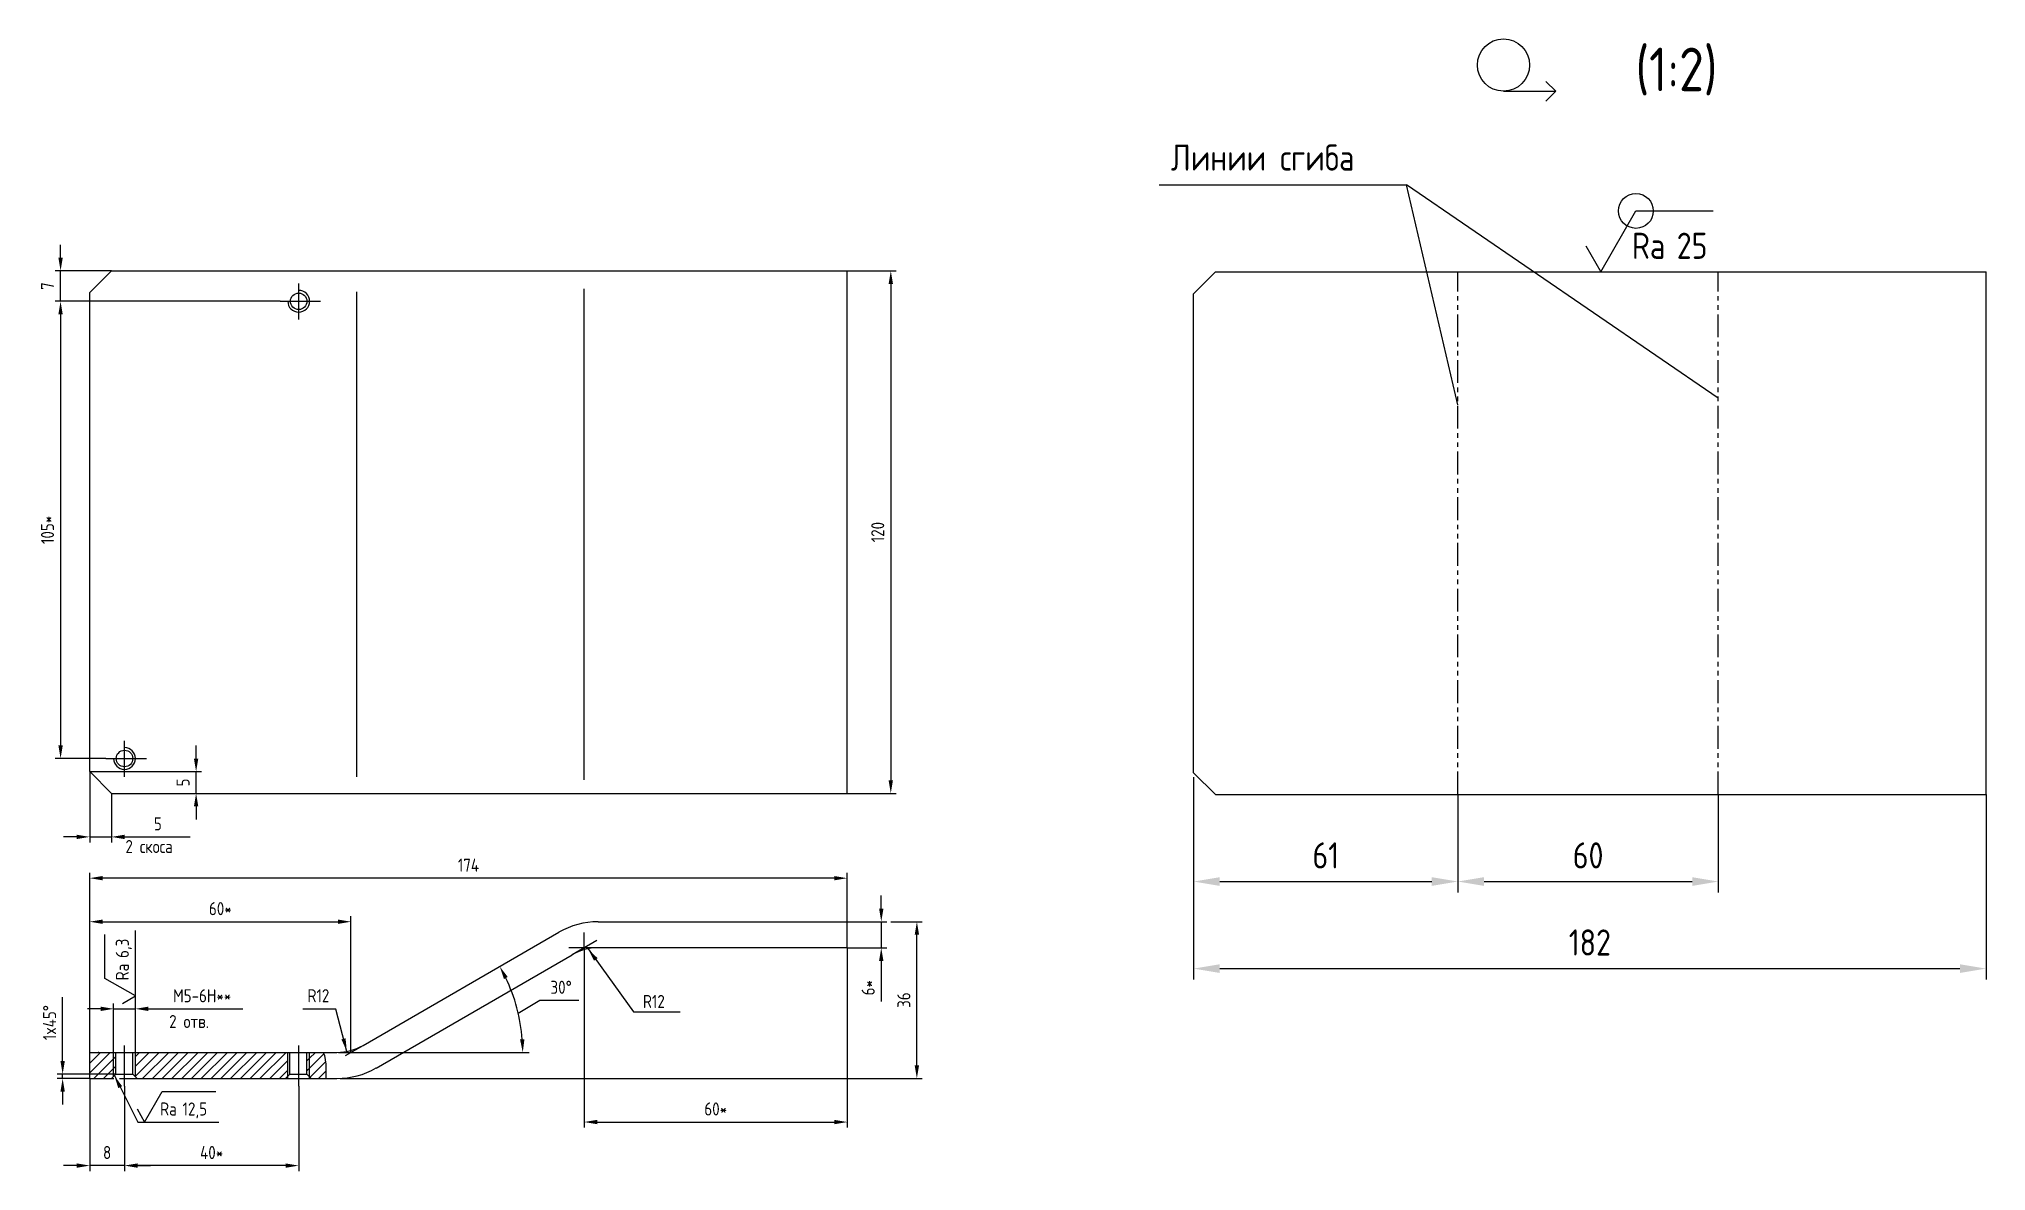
# Model space of a CAD drawing. Header units: millimetres. Extents: x 14989 to 15436, y 6907 to 7167.
import ezdxf
from ezdxf.enums import TextEntityAlignment as Align

# ---------------------------------------------------------------- set-up
doc = ezdxf.new("R2010")
doc.units = ezdxf.units.MM
doc.header["$LTSCALE"] = 0.7
doc.linetypes.add('CENTER', pattern=[50.8, 31.75, -6.35, 6.35, -6.35])
doc.linetypes.add('PHANTOM', pattern=[2.5, 1.25, -0.25, 0.25, -0.25, 0.25, -0.25])
for name, color, linetype in [('Bord', 1, 'Continuous'), ('Cen', 5, 'CENTER'), ('Cont', 6, 'Continuous'), ('Dim', 7, 'Continuous'), ('Hatch', 2, 'Continuous'), ('PHAN', 5, 'PHANTOM'), ('Text', 3, 'Continuous'), ('Textb', 6, 'Continuous')]:
    doc.layers.add(name, color=color, linetype=linetype)
doc.styles.add('Style1', font='romans.shx', dxfattribs={"width": 0.8})
doc.dimstyles.new('LIN1', dxfattribs={"dimtxt": 3, "dimasz": 3, "dimexe": 1.25, "dimexo": 0, "dimgap": 1.5, "dimtad": 1, "dimdec": 0, "dimdsep": 46, "dimtxsty": 'Style1', "dimcen": 2.5, "dimclrt": 3, "dimadec": 0, "dimazin": 0, "dimtfac": 1, "dimtdec": 0, "dimtmove": 0, "dimatfit": 3, "dimfxl": 1, "dimarcsym": 0})
doc.dimstyles.new('LIN2', dxfattribs={"dimscale": 2, "dimtxt": 3, "dimasz": 3, "dimexe": 1.25, "dimexo": 0, "dimgap": 1.5, "dimtad": 1, "dimdec": 1, "dimdsep": 46, "dimtxsty": 'Style1', "dimcen": 2.5, "dimclrt": 3, "dimadec": 0, "dimazin": 0, "dimtfac": 1, "dimtmove": 0, "dimatfit": 3, "dimfxl": 1, "dimarcsym": 0})
pattern_1 = [(45, (14475.3829, 4076.1468), (-1.122532, 1.122532), [])]

# ---------------------------------------------------------------- blocks, each defined once
blk = doc.blocks.new('*D20')
at = {"layer": 'Dim', "color": 0, "lineweight": -2, "transparency": 16777216}
for p, q in [((15436.07, 6993.34), (15436.07, 6950.84)), ((15254.07, 6973.34), (15254.07, 6950.84)), ((15260.07, 6953.34), (15430.07, 6953.34))]:
    blk.add_line(p, q, dxfattribs=at)
at = {"layer": 'Dim', "color": 0, "transparency": 16777216}
for points in [[(15260.07, 6954.34), (15260.07, 6952.34), (15254.07, 6953.34)], [(15430.07, 6954.34), (15430.07, 6952.34), (15436.07, 6953.34)]]:
    blk.add_solid(points, dxfattribs=at)
at = {"layer": 'Dim', "color": 3, "transparency": 16777216, "insert": (15345.07, 6959.34), "char_height": 6, "attachment_point": 5, "style": 'Style1'}
blk.add_mtext('182', dxfattribs=at)
blk = doc.blocks.new('*D6')
at = {"layer": 'Dim', "color": 0, "lineweight": -2, "transparency": 16777216}
for p, q in [((15000.51, 6964.11), (15000.51, 6975.36)), ((15171.51, 6974.11), (15003.51, 6974.11)), ((15174.51, 6964.11), (15174.51, 6975.36))]:
    blk.add_line(p, q, dxfattribs=at)
at = {"layer": 'Dim', "color": 0, "transparency": 16777216}
for points in [[(15003.51, 6974.61), (15003.51, 6973.61), (15000.51, 6974.11)], [(15171.51, 6974.61), (15171.51, 6973.61), (15174.51, 6974.11)]]:
    blk.add_solid(points, dxfattribs=at)
at = {"layer": 'Dim', "color": 3, "transparency": 16777216, "insert": (15087.51, 6977.11), "char_height": 3, "attachment_point": 5, "style": 'Style1'}
blk.add_mtext('174', dxfattribs=at)
blk = doc.blocks.new('*D7')
at = {"layer": 'Dim', "color": 0, "lineweight": -2, "transparency": 16777216}
for p, q in [((15184.51, 6964.11), (15191.75, 6964.11)), ((15190.5, 6931.11), (15190.5, 6961.11)), ((15058.05, 6928.11), (15191.75, 6928.11))]:
    blk.add_line(p, q, dxfattribs=at)
at = {"layer": 'Dim', "color": 0, "transparency": 16777216}
for points in [[(15190, 6961.11), (15191, 6961.11), (15190.5, 6964.11)], [(15190, 6931.11), (15191, 6931.11), (15190.5, 6928.11)]]:
    blk.add_solid(points, dxfattribs=at)
at = {"layer": 'Dim', "color": 3, "transparency": 16777216, "insert": (15187.5, 6946.11), "char_height": 3, "attachment_point": 5, "rotation": 90, "style": 'Style1'}
blk.add_mtext('36', dxfattribs=at)
blk = doc.blocks.new('SHERISO_01')
at = {"layer": 'Text'}
blk.add_line((4.04, 7), (16.36, 7), dxfattribs=at)
blk.add_lwpolyline([(-1.73, 3), (0, 0), (4.04, 7)], dxfattribs=at)
at = {"layer": 'Text', "style": 'Style1', "width": 0.8}
blk.add_text('Ra', height=3, dxfattribs=at).set_placement((3.58, 1.5))
blk.add_attdef('12,5', (8.73, 1.5), '', height=3, dxfattribs=at)
blk = doc.blocks.new('*D8')
at = {"layer": 'Dim', "color": 0, "lineweight": -2, "transparency": 16777216}
for p, q in [((15048.51, 6926.36), (15048.51, 6906.86)), ((15008.51, 6908.21), (15008.51, 6906.86)), ((15045.51, 6908.11), (15011.51, 6908.11))]:
    blk.add_line(p, q, dxfattribs=at)
at = {"layer": 'Dim', "color": 0, "transparency": 16777216}
for points in [[(15011.51, 6908.61), (15011.51, 6907.61), (15008.51, 6908.11)], [(15045.51, 6908.61), (15045.51, 6907.61), (15048.51, 6908.11)]]:
    blk.add_solid(points, dxfattribs=at)
at = {"layer": 'Dim', "color": 3, "transparency": 16777216, "insert": (15028.51, 6911.11), "char_height": 3, "attachment_point": 5, "style": 'Style1'}
blk.add_mtext('40*', dxfattribs=at)
blk = doc.blocks.new('*D9')
at = {"layer": 'Dim', "color": 0, "lineweight": -2, "transparency": 16777216}
for p, q in [((15000.51, 6934.11), (15000.51, 6965.36)), ((15003.51, 6964.11), (15057.51, 6964.11)), ((15060.51, 6934.11), (15060.51, 6965.36))]:
    blk.add_line(p, q, dxfattribs=at)
at = {"layer": 'Dim', "color": 0, "transparency": 16777216}
for points in [[(15003.51, 6964.61), (15003.51, 6963.61), (15000.51, 6964.11)], [(15057.51, 6964.61), (15057.51, 6963.61), (15060.51, 6964.11)]]:
    blk.add_solid(points, dxfattribs=at)
at = {"layer": 'Dim', "color": 3, "transparency": 16777216, "insert": (15030.51, 6967.11), "char_height": 3, "attachment_point": 5, "style": 'Style1'}
blk.add_mtext('60*', dxfattribs=at)
blk = doc.blocks.new('*D10')
at = {"layer": 'Dim', "color": 0, "lineweight": -2, "transparency": 16777216}
for p, q in [((15006.01, 6934.1), (15006.01, 6945.36)), ((15011.01, 6934.1), (15011.01, 6945.36)), ((15003.01, 6944.11), (15000.01, 6944.11)), ((15006.01, 6944.11), (15011.01, 6944.11)), ((15014.01, 6944.11), (15035.66, 6944.11))]:
    blk.add_line(p, q, dxfattribs=at)
at = {"layer": 'Dim', "color": 0, "transparency": 16777216}
for points in [[(15003.01, 6944.61), (15003.01, 6943.61), (15006.01, 6944.11)], [(15014.01, 6944.61), (15014.01, 6943.61), (15011.01, 6944.11)]]:
    blk.add_solid(points, dxfattribs=at)
at = {"layer": 'Dim', "color": 3, "transparency": 16777216, "insert": (15026.33, 6947.11), "char_height": 3, "attachment_point": 5, "style": 'Style1'}
blk.add_mtext('M5-6H**', dxfattribs=at)
blk = doc.blocks.new('*D11')
at = {"layer": 'Dim', "color": 0, "lineweight": -2, "transparency": 16777216}
for p, q in [((14994.3, 6932.1), (14994.3, 6946.79)), ((15006.51, 6929.1), (14993.05, 6929.1)), ((15000.51, 6928.11), (14993.05, 6928.11)), ((14994.3, 6928.11), (14994.3, 6929.1)), ((14994.3, 6925.11), (14994.3, 6922.11))]:
    blk.add_line(p, q, dxfattribs=at)
at = {"layer": 'Dim', "color": 0, "transparency": 16777216}
for points in [[(14993.8, 6932.1), (14994.8, 6932.1), (14994.3, 6929.1)], [(14993.8, 6925.11), (14994.8, 6925.11), (14994.3, 6928.11)]]:
    blk.add_solid(points, dxfattribs=at)
at = {"layer": 'Dim', "color": 3, "transparency": 16777216, "insert": (14991.3, 6940.95), "char_height": 3, "attachment_point": 5, "rotation": 90, "style": 'Style1'}
blk.add_mtext('1x45%%D', dxfattribs=at)
blk = doc.blocks.new('*D12')
at = {"layer": 'Dim', "color": 0, "lineweight": -2, "transparency": 16777216}
for p, q in [((15000.51, 6928.11), (15000.51, 6906.86)), ((15008.51, 6926.36), (15008.51, 6906.86)), ((14997.51, 6908.11), (14994.51, 6908.11)), ((15008.51, 6908.11), (15000.51, 6908.11)), ((15011.51, 6908.11), (15014.51, 6908.11))]:
    blk.add_line(p, q, dxfattribs=at)
at = {"layer": 'Dim', "color": 0, "transparency": 16777216}
for points in [[(14997.51, 6908.61), (14997.51, 6907.61), (15000.51, 6908.11)], [(15011.51, 6908.61), (15011.51, 6907.61), (15008.51, 6908.11)]]:
    blk.add_solid(points, dxfattribs=at)
at = {"layer": 'Dim', "color": 3, "transparency": 16777216, "insert": (15004.51, 6911.11), "char_height": 3, "attachment_point": 5, "style": 'Style1'}
blk.add_mtext('8', dxfattribs=at)
blk = doc.blocks.new('SHERISO_03')
at = {"layer": 'Text'}
blk.add_line((4.04, 7), (14.12, 7), dxfattribs=at)
blk.add_lwpolyline([(-1.73, 3), (0, 0), (4.04, 7)], dxfattribs=at)
at = {"layer": 'Text', "style": 'Style1', "width": 0.8}
blk.add_text('Ra', height=3, dxfattribs=at).set_placement((3.58, 1.5))
blk.add_attdef('6,3', (8.73, 1.5), '', height=3, dxfattribs=at)
blk = doc.blocks.new('*D13')
at = {"layer": 'Dim', "color": 0, "lineweight": -2, "transparency": 16777216}
for p, q in [((15044.23, 7106.59), (14992.57, 7106.59)), ((14993.82, 7103.59), (14993.82, 7004.59)), ((15004.23, 7001.59), (14992.57, 7001.59))]:
    blk.add_line(p, q, dxfattribs=at)
at = {"layer": 'Dim', "color": 0, "transparency": 16777216}
for points in [[(14993.32, 7103.59), (14994.32, 7103.59), (14993.82, 7106.59)], [(14993.32, 7004.59), (14994.32, 7004.59), (14993.82, 7001.59)]]:
    blk.add_solid(points, dxfattribs=at)
at = {"layer": 'Dim', "color": 3, "transparency": 16777216, "insert": (14990.82, 7054.09), "char_height": 3, "attachment_point": 5, "rotation": 90, "style": 'Style1'}
blk.add_mtext('105*', dxfattribs=at)
blk = doc.blocks.new('*D14')
at = {"layer": 'Dim', "color": 0, "lineweight": -2, "transparency": 16777216}
for p, q in [((15024.95, 7001.59), (15024.95, 7004.59)), ((15000.51, 6998.59), (15026.2, 6998.59)), ((15024.95, 6993.59), (15024.95, 6998.59)), ((15022.97, 6993.59), (15026.2, 6993.59)), ((15024.95, 6990.59), (15024.95, 6987.59))]:
    blk.add_line(p, q, dxfattribs=at)
at = {"layer": 'Dim', "color": 0, "transparency": 16777216}
for points in [[(15024.45, 7001.59), (15025.45, 7001.59), (15024.95, 6998.59)], [(15024.45, 6990.59), (15025.45, 6990.59), (15024.95, 6993.59)]]:
    blk.add_solid(points, dxfattribs=at)
at = {"layer": 'Dim', "color": 3, "transparency": 16777216, "insert": (15021.95, 6996.09), "char_height": 3, "attachment_point": 5, "rotation": 90, "style": 'Style1'}
blk.add_mtext('5', dxfattribs=at)
blk = doc.blocks.new('*D15')
at = {"layer": 'Dim', "color": 0, "lineweight": -2, "transparency": 16777216}
for p, q in [((15114.07, 6958.11), (15114.07, 6916.86)), ((15174.51, 6958.11), (15174.51, 6916.86)), ((15117.07, 6918.11), (15171.51, 6918.11))]:
    blk.add_line(p, q, dxfattribs=at)
at = {"layer": 'Dim', "color": 0, "transparency": 16777216}
for points in [[(15117.07, 6918.61), (15117.07, 6917.61), (15114.07, 6918.11)], [(15171.51, 6918.61), (15171.51, 6917.61), (15174.51, 6918.11)]]:
    blk.add_solid(points, dxfattribs=at)
at = {"layer": 'Dim', "color": 3, "transparency": 16777216, "insert": (15144.29, 6921.11), "char_height": 3, "attachment_point": 5, "style": 'Style1'}
blk.add_mtext('60*', dxfattribs=at)
blk = doc.blocks.new('*D16')
at = {"layer": 'Dim', "color": 0, "lineweight": -2, "transparency": 16777216}
for p, q in [((15182.32, 6967.11), (15182.32, 6970.11)), ((15174.51, 6964.11), (15183.57, 6964.11)), ((15182.32, 6964.11), (15182.32, 6958.11)), ((15174.51, 6958.11), (15183.57, 6958.11)), ((15182.32, 6955.11), (15182.32, 6945.79))]:
    blk.add_line(p, q, dxfattribs=at)
at = {"layer": 'Dim', "color": 0, "transparency": 16777216}
for points in [[(15181.82, 6967.11), (15182.82, 6967.11), (15182.32, 6964.11)], [(15181.82, 6955.11), (15182.82, 6955.11), (15182.32, 6958.11)]]:
    blk.add_solid(points, dxfattribs=at)
at = {"layer": 'Dim', "color": 3, "transparency": 16777216, "insert": (15179.32, 6948.95), "char_height": 3, "attachment_point": 5, "rotation": 90, "style": 'Style1'}
blk.add_mtext('6*', dxfattribs=at)
blk = doc.blocks.new('*D17')
at = {"layer": 'Dim', "color": 0, "lineweight": -2, "transparency": 16777216}
for p, q in [((15174.51, 7113.59), (15185.76, 7113.59)), ((15184.51, 7110.59), (15184.51, 6996.59)), ((15174.51, 6993.59), (15185.76, 6993.59))]:
    blk.add_line(p, q, dxfattribs=at)
at = {"layer": 'Dim', "color": 0, "transparency": 16777216}
for points in [[(15184.01, 7110.59), (15185.01, 7110.59), (15184.51, 7113.59)], [(15184.01, 6996.59), (15185.01, 6996.59), (15184.51, 6993.59)]]:
    blk.add_solid(points, dxfattribs=at)
at = {"layer": 'Dim', "color": 3, "transparency": 16777216, "insert": (15181.51, 7053.59), "char_height": 3, "attachment_point": 5, "rotation": 90, "style": 'Style1'}
blk.add_mtext('120', dxfattribs=at)
blk = doc.blocks.new('*D18')
at = {"layer": 'Dim', "color": 0, "lineweight": -2, "transparency": 16777216}
for p, q in [((15254.07, 6997.34), (15254.07, 6970.84)), ((15314.77, 6993.34), (15314.77, 6970.84)), ((15260.07, 6973.34), (15308.77, 6973.34))]:
    blk.add_line(p, q, dxfattribs=at)
at = {"layer": 'Dim', "color": 0, "transparency": 16777216}
for points in [[(15260.07, 6974.34), (15260.07, 6972.34), (15254.07, 6973.34)], [(15308.77, 6974.34), (15308.77, 6972.34), (15314.77, 6973.34)]]:
    blk.add_solid(points, dxfattribs=at)
at = {"layer": 'Dim', "color": 3, "transparency": 16777216, "insert": (15284.42, 6979.34), "char_height": 6, "attachment_point": 5, "style": 'Style1'}
blk.add_mtext('61', dxfattribs=at)
blk = doc.blocks.new('*D19')
at = {"layer": 'Dim', "color": 0, "lineweight": -2, "transparency": 16777216}
for p, q in [((15314.77, 6993.34), (15314.77, 6970.84)), ((15374.57, 6993.34), (15374.57, 6970.84)), ((15320.77, 6973.34), (15368.57, 6973.34))]:
    blk.add_line(p, q, dxfattribs=at)
at = {"layer": 'Dim', "color": 0, "transparency": 16777216}
for points in [[(15320.77, 6974.34), (15320.77, 6972.34), (15314.77, 6973.34)], [(15368.57, 6974.34), (15368.57, 6972.34), (15374.57, 6973.34)]]:
    blk.add_solid(points, dxfattribs=at)
at = {"layer": 'Dim', "color": 3, "transparency": 16777216, "insert": (15344.67, 6979.34), "char_height": 6, "attachment_point": 5, "style": 'Style1'}
blk.add_mtext('60', dxfattribs=at)
blk = doc.blocks.new('*D21')
at = {"layer": 'Dim', "color": 0, "lineweight": -2, "transparency": 16777216}
for p, q in [((15000.51, 6998.59), (15000.51, 6982.34)), ((15005.51, 6993.59), (15005.51, 6982.34)), ((14997.51, 6983.59), (14994.51, 6983.59)), ((15000.51, 6983.59), (15005.51, 6983.59)), ((15008.51, 6983.59), (15018.47, 6983.59))]:
    blk.add_line(p, q, dxfattribs=at)
at = {"layer": 'Dim', "color": 0, "transparency": 16777216}
for points in [[(14997.51, 6984.09), (14997.51, 6983.09), (15000.51, 6983.59)], [(15008.51, 6984.09), (15008.51, 6983.09), (15005.51, 6983.59)]]:
    blk.add_solid(points, dxfattribs=at)
at = {"layer": 'Dim', "color": 3, "transparency": 16777216, "insert": (15016.17, 6986.59), "char_height": 3, "attachment_point": 5, "style": 'Style1'}
blk.add_mtext('5', dxfattribs=at)
blk = doc.blocks.new('A$C6CF913E7')
at = {"layer": 'Text'}
blk.add_circle((0, 0), 2, dxfattribs=at)
blk = doc.blocks.new('SHERISO_07')
at = {"layer": 'Text'}
blk.add_line((4.04, 7), (12.93, 7), dxfattribs=at)
blk.add_lwpolyline([(-1.73, 3), (0, 0), (4.04, 7)], dxfattribs=at)
blk.add_blockref('A$C6CF913E7', (4.04, 7))
at = {"layer": 'Text', "style": 'Style1', "width": 0.8}
blk.add_text('Ra', height=3, dxfattribs=at).set_placement((3.58, 1.5))
blk.add_attdef('25', (8.73, 1.5), '', height=3, dxfattribs=at)
blk = doc.blocks.new('*D30')
at = {"layer": 'Dim', "color": 0, "lineweight": -2, "transparency": 16777216}
for p, q in [((14993.82, 7116.59), (14993.82, 7119.59)), ((15005.51, 7113.59), (14992.57, 7113.59)), ((14993.82, 7106.59), (14993.82, 7113.59)), ((15044.23, 7106.59), (14992.57, 7106.59)), ((14993.82, 7103.59), (14993.82, 7100.59))]:
    blk.add_line(p, q, dxfattribs=at)
at = {"layer": 'Dim', "color": 0, "transparency": 16777216}
for points in [[(14993.32, 7116.59), (14994.32, 7116.59), (14993.82, 7113.59)], [(14993.32, 7103.59), (14994.32, 7103.59), (14993.82, 7106.59)]]:
    blk.add_solid(points, dxfattribs=at)
at = {"layer": 'Dim', "color": 3, "transparency": 16777216, "insert": (14990.82, 7110.09), "char_height": 3, "attachment_point": 5, "rotation": 90, "style": 'Style1'}
blk.add_mtext('7', dxfattribs=at)

msp = doc.modelspace()

# ---------------------------------------------------------------- hatches: boundary and pattern name
at = {"layer": 'Hatch'}
h = msp.add_hatch(dxfattribs=at)
h.set_pattern_fill('ANSI31', color=256, scale=0.5, style=0)
h.set_pattern_definition(pattern_1)
h.paths.add_polyline_path([(15004.51, 6934.1), (15000.51, 6934.1), (15000.51, 6931.11), (15004.51, 6931.11)])
h.paths.add_polyline_path([(15004.51, 6931.11), (15000.51, 6931.11), (15000.51, 6928.1), (15004.51, 6928.1)])
h = msp.add_hatch(dxfattribs=at)
h.set_pattern_fill('ANSI31', color=256, scale=0.5, style=0)
h.set_pattern_definition(pattern_1)
h.paths.add_polyline_path([(15006.01, 6934.1), (15004.51, 6934.1), (15004.51, 6928.1), (15005.51, 6928.1), (15006.01, 6928.6)])
h.paths.add_polyline_path([(15006.51, 6934.1), (15006.01, 6934.1), (15006.01, 6928.6), (15006.51, 6929.1)])
h = msp.add_hatch(dxfattribs=at)
h.set_pattern_fill('ANSI31', color=256, scale=0.5, style=0)
h.set_pattern_definition(pattern_1)
h.paths.add_polyline_path([(15011.01, 6934.1), (15011.01, 6928.5), (15011.41, 6928.1), (15045.51, 6928.1), (15046.01, 6928.6), (15046.01, 6934.1)])
h = msp.add_hatch(dxfattribs=at)
h.set_pattern_fill('ANSI31', color=256, scale=0.5, style=0)
h.set_pattern_definition(pattern_1)
h.paths.add_polyline_path([(15051.01, 6934.1), (15050.41, 6934.1), (15050.41, 6929.1), (15051.01, 6928.5)])
h = msp.add_hatch(dxfattribs=at)
h.set_pattern_fill('ANSI31', color=256, scale=0.5, style=0)
h.set_pattern_definition(pattern_1)
h.paths.add_polyline_path([(15051.01, 6928.5), (15051.41, 6928.1), (15054.78, 6928.1), (15054.78, 6928.94), (15054.77, 6930.23), (15054.72, 6931.37), (15054.61, 6932.4), (15054.41, 6933.36), (15054.16, 6934.1), (15051.01, 6934.1)])

# ---------------------------------------------------------------- linework, layer by layer
at = {"color": 0, "linetype": 'ByBlock'}
msp.add_line((15060.51, 6934.1), (15101.23, 6934.1), dxfattribs=at)
msp.add_arc((15060.51, 6934.1), 39.47, 4.3559, 25.6441, dxfattribs=at)
for points in [[(15095.65, 6950.95), (15096.53, 6951.42), (15094.69, 6953.84)], [(15100.36, 6937.12), (15099.36, 6937.08), (15099.98, 6934.1)]]:
    msp.add_solid(points, dxfattribs=at)
at = {"layer": 'Bord'}
for p, q in [((15061.83, 6997.37), (15061.83, 7108.8)), ((15114.08, 6996.69), (15114.08, 7109.47)), ((15116.99, 6959.79), (15111.29, 6956.5)), ((15114.07, 6958.11), (15114.07, 6961.64)), ((15117.29, 6958.11), (15110.56, 6958.11)), ((15006.01, 6928.6), (15006.01, 6934.1)), ((15011.01, 6928.5), (15011.01, 6934.1)), ((15046.01, 6928.1), (15046.01, 6934.1)), ((15051.01, 6928.1), (15051.01, 6934.1)), ((15057.62, 6934.1), (15060.51, 6934.1)), ((15059.3, 6933.41), (15063.29, 6935.71))]:
    msp.add_line(p, q, dxfattribs=at)
msp.add_lwpolyline([(15054.16, 6934.1), (15054.41, 6933.36), (15054.61, 6932.4), (15054.72, 6931.37), (15054.77, 6930.23), (15054.78, 6928.94), (15054.78, 6928.1)], dxfattribs=at)
for centre in [(15048.51, 7106.59), (15008.51, 7001.59)]:
    msp.add_arc(centre, 2.5, 180, 90, dxfattribs=at)
at = {"layer": 'Cen'}
for p, q in [((15044.23, 7106.59), (15053.52, 7106.59)), ((15048.51, 7102.4), (15048.51, 7110.65)), ((15008.51, 6997.4), (15008.51, 7005.65)), ((15004.23, 7001.59), (15013.52, 7001.59)), ((15008.51, 6926.36), (15008.51, 6935.67)), ((15048.51, 6926.36), (15048.51, 6935.67))]:
    msp.add_line(p, q, dxfattribs=at)
at = {"layer": 'Cont'}
for p, q in [((15337.26, 7154.84), (15334.99, 7157.1)), ((15325.23, 7154.84), (15337.26, 7154.84)), ((15337.26, 7154.84), (15334.99, 7152.57)), ((15000.51, 7108.59), (15005.51, 7113.59)), ((15005.51, 7113.59), (15174.51, 7113.59)), ((15174.51, 6993.59), (15174.51, 7113.59)), ((15254.07, 7108.34), (15259.07, 7113.34)), ((15259.07, 7113.34), (15436.07, 7113.34)), ((15436.07, 6993.34), (15436.07, 7113.34)), ((15000.51, 6998.59), (15000.51, 7108.59)), ((15254.07, 6998.34), (15254.07, 7108.34)), ((15000.51, 6998.59), (15005.51, 6993.59)), ((15254.07, 6998.34), (15259.07, 6993.34)), ((15005.51, 6993.59), (15174.51, 6993.59)), ((15259.07, 6993.34), (15436.07, 6993.34)), ((15117.29, 6964.11), (15174.51, 6964.11)), ((15174.51, 6958.11), (15174.51, 6964.11)), ((15063.29, 6935.71), (15108.29, 6961.69)), ((15066.29, 6930.52), (15111.29, 6956.5)), ((15174.51, 6958.11), (15117.29, 6958.11)), ((15000.51, 6934.1), (15057.29, 6934.1)), ((15006.51, 6929.1), (15006.51, 6934.1)), ((15010.41, 6929.1), (15010.41, 6934.1)), ((15046.51, 6929.1), (15046.51, 6934.1)), ((15050.41, 6929.1), (15050.41, 6934.1)), ((15005.51, 6928.1), (15006.51, 6929.1)), ((15006.51, 6929.1), (15010.41, 6929.1)), ((15007.32, 6928.1), (15057.29, 6928.1)), ((15010.41, 6929.1), (15011.41, 6928.1)), ((15045.51, 6928.1), (15046.51, 6929.1)), ((15046.51, 6929.1), (15050.41, 6929.1)), ((15050.41, 6929.1), (15051.41, 6928.1))]:
    msp.add_line(p, q, dxfattribs=at)
at = {"layer": 'Cont', "color": 6}
for p, q in [((15174.51, 6958.11), (15174.51, 6964.11)), ((15000.51, 6928.1), (15000.51, 6934.1)), ((15000.51, 6928.1), (15006.08, 6928.1))]:
    msp.add_line(p, q, dxfattribs=at)
at = {"layer": 'Cont'}
for centre, radius in [((15325.23, 7160.84), 6), ((15048.51, 7106.59), 1.9), ((15008.51, 7001.59), 1.9)]:
    msp.add_circle(centre, radius, dxfattribs=at)
for centre, radius, start, end in [((15117.29, 6946.11), 18, 90, 120), ((15117.29, 6946.11), 12, 90, 120), ((15057.29, 6946.11), 12, 270, 300), ((15057.29, 6946.11), 18, 270, 300)]:
    msp.add_arc(centre, radius, start, end, dxfattribs=at)
at = {"layer": 'Cont', "color": 6, "linetype": 'ByBlock'}
msp.add_point((15002.51, 6934.1), dxfattribs=at)
msp.add_point((15002.51, 6934.1), dxfattribs=at)
at = {"layer": 'Dim'}
for p, q in [((15246.14, 7133.34), (15302.92, 7133.34)), ((15314.77, 7082.78), (15302.92, 7133.34)), ((15374.57, 7084.36), (15302.92, 7133.34)), ((15018.47, 6983.59), (15023.61, 6983.59)), ((15011.01, 6943.93), (15011.01, 6962.09)), ((15098.93, 6943.15), (15103.92, 6946.09)), ((15103.92, 6946.09), (15112.84, 6946.09))]:
    msp.add_line(p, q, dxfattribs=at)
at = {"layer": 'Dim', "color": 0, "linetype": 'ByBlock'}
for q in [(15101.45, 6934.1), (15101.36, 6934.1)]:
    msp.add_line((15060.51, 6934.1), q, dxfattribs=at)
at = {"layer": 'PHAN', "ltscale": 6}
for p, q in [((15314.77, 6993.34), (15314.77, 7113.34)), ((15374.57, 6993.34), (15374.57, 7113.34))]:
    msp.add_line(p, q, dxfattribs=at)

# ---------------------------------------------------------------- block references
at = {"layer": 'Dim', "xscale": 2, "yscale": 2, "zscale": 2}
msp.add_blockref('SHERISO_07', (15347.57, 7113.34), dxfattribs=at).add_auto_attribs({'25': '25'})
at = {"layer": 'Dim', "rotation": 90}
msp.add_blockref('SHERISO_03', (15011.01, 6947.06), dxfattribs=at).add_auto_attribs({'6,3': '6,3'})
at = {"layer": 'Dim'}
msp.add_blockref('SHERISO_01', (15013.11, 6918.11), dxfattribs=at).add_auto_attribs({'12,5': '12,5'})

# ---------------------------------------------------------------- texts
at = {"color": 3, "linetype": 'ByBlock', "insert": (15108.8, 6949.06), "char_height": 3, "attachment_point": 5, "rotation": 0.4281, "style": 'Style1'}
msp.add_mtext('30°', dxfattribs=at)
at = {"layer": 'Text', "style": 'Style1', "width": 0.8}
for s, height, p in [('Линии сгиба', 6, (15248.84, 7136.6)), ('2 скоса', 3, (15008.72, 6979.88)), ('R12', 3, (15050.53, 6945.62)), ('R12', 3, (15127.58, 6944.3)), ('2 отв.  ', 3, (15018.77, 6939.7))]:
    msp.add_text(s, height=height, dxfattribs=at).set_placement(p)
at = {"layer": 'Textb', "style": 'Style1', "width": 0.8}
msp.add_attdef('(1:2)', text='(1:1)', height=10, dxfattribs=at).set_placement((15374.37, 7154.84), align=Align.RIGHT)

# ---------------------------------------------------------------- dimensions: what is measured, and where the dimension line sits
at = {"layer": 'Dim'}
dim = msp.add_linear_dim(base=(14993.82, 7113.59), p1=(15044.23, 7106.59), p2=(15005.51, 7113.59), angle=90, dimstyle='LIN1', override={"dimtmove": 1}, dxfattribs=at)
dim.commit()
dim.dimension.update_dxf_attribs({"geometry": '*D30', "text_midpoint": (14990.82, 7110.09)})
for base, p1, p2, picture, middle in [((15184.51, 6993.59), (15174.51, 7113.59), (15174.51, 6993.59), '*D17', (15181.51, 7053.59)), ((15190.5, 6964.11), (15058.05, 6928.1), (15184.51, 6964.11), '*D7', (15187.5, 6946.11))]:
    dim = msp.add_linear_dim(base=base, p1=p1, p2=p2, angle=90, dimstyle='LIN1', dxfattribs=at)
    dim.commit()
    dim.dimension.update_dxf_attribs({"geometry": picture, "text_midpoint": middle})
dim = msp.add_linear_dim(base=(14993.82, 7001.59), p1=(15044.23, 7106.59), p2=(15004.23, 7001.59), angle=90, text='<>*', dimstyle='LIN1', dxfattribs=at)
dim.commit()
dim.dimension.update_dxf_attribs({"geometry": '*D13', "text_midpoint": (14990.82, 7054.09)})
dim = msp.add_linear_dim(base=(15024.95, 6998.59), p1=(15022.97, 6993.59), p2=(15000.51, 6998.59), angle=90, dimstyle='LIN1', dxfattribs=at)
dim.commit()
dim.dimension.update_dxf_attribs({"geometry": '*D14', "text_midpoint": (15024.95, 6996.09), "dimtype": 160})
dim = msp.add_linear_dim(base=(15005.51, 6983.59), p1=(15000.51, 6998.59), p2=(15005.51, 6993.59), dimstyle='LIN1', dxfattribs=at)
dim.commit()
dim.dimension.update_dxf_attribs({"geometry": '*D21', "text_midpoint": (15016.17, 6983.59), "dimtype": 160})
for base, p1, p2, text, dimstyle, picture, middle in [((15314.77, 6973.34), (15254.07, 6997.34), (15314.77, 6993.34), '61', 'LIN2', '*D18', (15284.42, 6979.34)), ((15374.57, 6973.34), (15314.77, 6993.34), (15374.57, 6993.34), '60', 'LIN2', '*D19', (15344.67, 6979.34)), ((15174.51, 6918.11), (15114.07, 6958.11), (15174.51, 6958.11), '<>*', 'LIN1', '*D15', (15144.29, 6921.11)), ((15008.51, 6908.11), (15048.51, 6926.36), (15008.51, 6908.21), '<>*', 'LIN1', '*D8', (15028.51, 6911.11))]:
    dim = msp.add_linear_dim(base=base, p1=p1, p2=p2, text=text, dimstyle=dimstyle, dxfattribs=at)
    dim.commit()
    dim.dimension.update_dxf_attribs({"geometry": picture, "text_midpoint": middle})
for base, p1, p2, dimstyle, picture, middle in [((15436.07, 6953.34), (15254.07, 6973.34), (15436.07, 6993.34), 'LIN2', '*D20', (15345.07, 6959.34)), ((15000.51, 6974.11), (15174.51, 6964.11), (15000.51, 6964.11), 'LIN1', '*D6', (15087.51, 6977.11)), ((15000.51, 6908.11), (15008.51, 6926.36), (15000.51, 6928.1), 'LIN1', '*D12', (15004.51, 6911.11))]:
    dim = msp.add_linear_dim(base=base, p1=p1, p2=p2, dimstyle=dimstyle, dxfattribs=at)
    dim.commit()
    dim.dimension.update_dxf_attribs({"geometry": picture, "text_midpoint": middle})
for base, p1, p2, text, picture, middle in [((15060.51, 6964.11), (15000.51, 6934.1), (15060.51, 6934.1), '<>*', '*D9', (15030.51, 6964.11)), ((15011.01, 6944.11), (15006.01, 6934.1), (15011.01, 6934.1), 'M<>-6H**', '*D10', (15026.33, 6944.11))]:
    dim = msp.add_linear_dim(base=base, p1=p1, p2=p2, text=text, dimstyle='LIN1', dxfattribs=at)
    dim.commit()
    dim.dimension.update_dxf_attribs({"geometry": picture, "text_midpoint": middle, "dimtype": 160})
for base, p1, p2, text, picture, middle in [((15182.32, 6958.11), (15174.51, 6964.11), (15174.51, 6958.11), '<>*', '*D16', (15182.32, 6948.95)), ((14994.3, 6928.1), (15006.51, 6929.1), (15000.51, 6928.1), '<>x45%%D', '*D11', (14994.3, 6940.95))]:
    dim = msp.add_linear_dim(base=base, p1=p1, p2=p2, angle=90, text=text, dimstyle='LIN1', dxfattribs=at)
    dim.commit()
    dim.dimension.update_dxf_attribs({"geometry": picture, "text_midpoint": middle, "dimtype": 160})

# ---------------------------------------------------------------- leaders
for points in [[(15115, 6957.88), (15125.44, 6943.39), (15136.12, 6943.39)], [(15059.57, 6934.32), (15057.02, 6944.03), (15049.47, 6944.03)], [(15006.17, 6928.77), (15011.6, 6918.11), (15030.16, 6918.11)]]:
    msp.add_leader(points, dimstyle='LIN1', dxfattribs=at)

doc.saveas('drawing.dxf')
